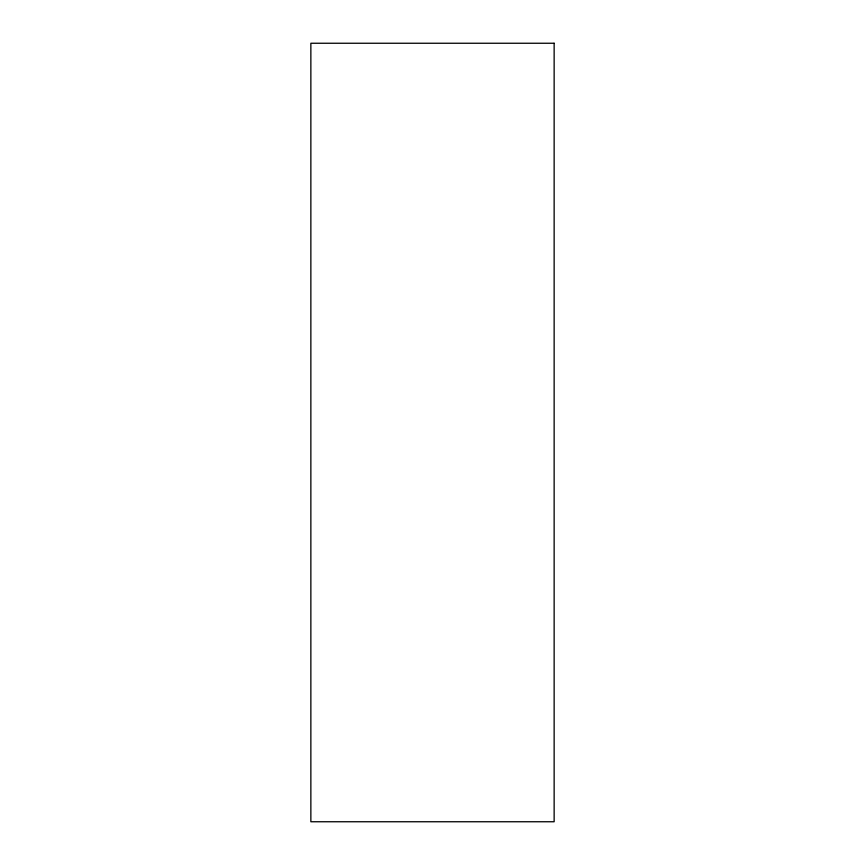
<?xml version="1.0" encoding="UTF-8"?>
<svg xmlns="http://www.w3.org/2000/svg" width="865" height="865" viewBox="0 0 865 865"><rect width="100%" height="100%" fill="white"/><g stroke="black" fill="none" stroke-linecap="round" stroke-linejoin="round"><path stroke-width="1.3" d="M554.141 43.25L310.859 43.25L310.859 821.75L554.141 821.75L554.141 43.25"/></g></svg>
